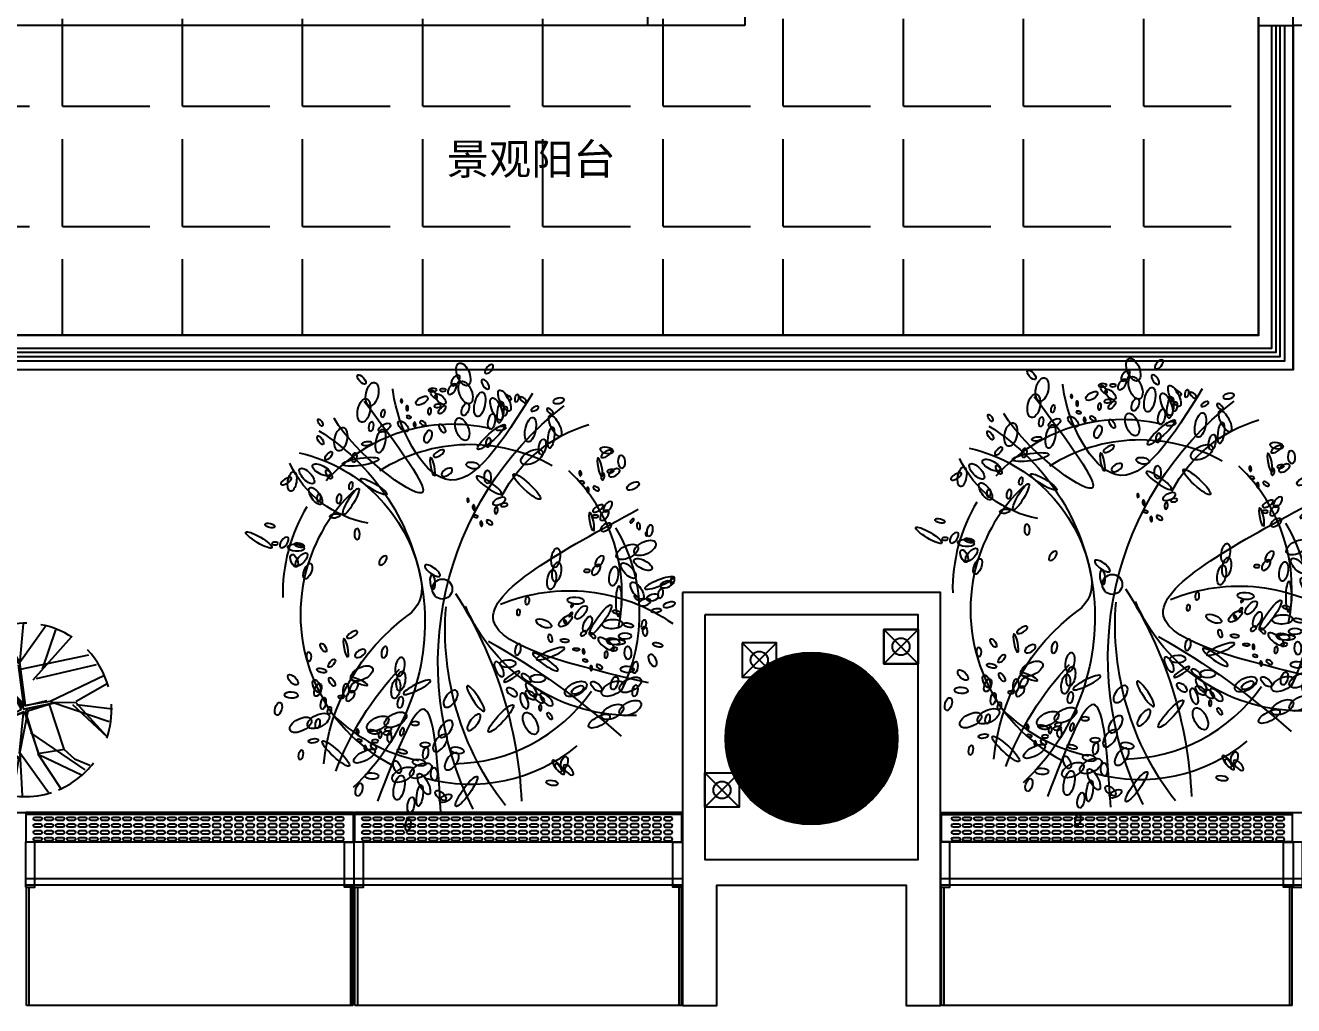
# Model space of a CAD drawing. Extents: x -284868 to 304789, y -137694 to 137894.
# Drawn here: x 130826 to 138200, y -35443 to -29747 of the extents above; entities that cross this region are included whole.
import ezdxf

# ---------------------------------------------------------------- set-up
doc = ezdxf.new("R2010")
doc.units = 0
doc.layers.get('0').update_dxf_attribs({"linetype": 'CONTINUOUS'})
for name, color, linetype in [('0-墙', 4, 'CONTINUOUS'), ('0-底图', 251, 'CONTINUOUS'), ('0-建筑外轮廓', 8, 'CONTINUOUS'), ('0-建筑柱体', 251, 'CONTINUOUS'), ('0-消防栓(给排水)', 9, 'CONTINUOUS'), ('0-窗', 11, 'CONTINUOUS'), ('0-非设计区域', 251, 'CONTINUOUS'), ('F-地漏', 8, 'CONTINUOUS'), ('P-平面栏杆', 3, 'CONTINUOUS'), ('P-平面植物', 251, 'CONTINUOUS')]:
    doc.layers.add(name, color=color, linetype=linetype)
doc.styles.add('_TCH_DYN', font='')
doc.styles.get('_TCH_DYN').set_extended_font_data('SimSun')

# ---------------------------------------------------------------- blocks, each defined once
blk = doc.blocks.new('vrthr')
for p, q in [((217347.4, 268557.6), (217347.4, 268757.6)), ((217347.4, 268557.6, 0), (212547.4, 268557.6, 0)), ((217597.4, 268557.6), (217347.4, 268557.6))]:
    blk.add_line(p, q)
at = {"linetype": 'Continuous'}
for p, q in [((217911.3, 268757.6), (217911.3, 268557.6)), ((217911.3, 268557.6), (217597.4, 268557.6))]:
    blk.add_line(p, q, dxfattribs=at)
at = {"linetype": 'Continuous', "elevation": -0.1}
for points in [[(212197.3, 268457.6), (212197.3, 266557.6), (221098.4, 266557.6), (221098.4, 268557.6)], [(212272.3, 268457.6), (212272.3, 266632.6), (221023.4, 266632.6), (221023.4, 268557.6)], [(212322.3, 268457.6), (212322.3, 266682.6), (220973.4, 266682.6), (220973.4, 268557.6)], [(212397.3, 268457.6), (212397.3, 266757.6), (220898.4, 266757.6), (220898.4, 268557.6)]]:
    blk.add_lwpolyline(points, dxfattribs=at)
at = {"style": '_TCH_DYN'}
blk.add_text('景观阳台', height=180, dxfattribs=at).set_placement((216177.3, 267691.1, -0.1))
blk = doc.blocks.new('_YZH')
at = {"const_width": 0.5}
blk.add_lwpolyline([(-0.25, 0, 1), (0.25, 0, 1)], format="xyb", close=True, dxfattribs=at)
at = {"color": 4}
blk.add_circle((0, 0), 0.5, dxfattribs=at)
blk = doc.blocks.new('sgASGHHHH')
at = {"xscale": 1000, "yscale": 1000, "zscale": 1000}
blk.add_blockref('_YZH', (-108645.8, -936321.8), dxfattribs=at)
blk = doc.blocks.new('A$C3B8026B3')
for p, q in [((9985, 949.5), (8185, 949.5)), ((11895, 949.5), (10095, 949.5)), ((15445, 949.5), (13505, 949.5))]:
    blk.add_line(p, q)
for points in [[(8130, 688), (8185, 688), (8185, 949.5), (8130, 949.5)], [(10040, 688), (9985, 688), (9985, 949.5), (10040, 949.5)], [(10040, 688), (10095, 688), (10095, 949.5), (10040, 949.5)], [(11950, 688), (11895, 688), (11895, 949.5), (11950, 949.5)], [(13450, 688), (13505, 688), (13505, 949.5), (13450, 949.5)], [(15500, 688), (15445, 688), (15445, 949.5), (15500, 949.5)], [(15500, 688), (15555, 688), (15555, 949.5), (15500, 949.5)]]:
    blk.add_lwpolyline(points, close=True)
for points in [[(10040, 737.5), (8130, 737.5)], [(11950, 737.5), (10040, 737.5)], [(15500, 737.5), (13450, 737.5)], [(17600, 737.5), (15500, 737.5)], [(10040, 700), (8130, 700)], [(11950, 700), (10040, 700)], [(15500, 700), (13450, 700)], [(17600, 700), (15500, 700)], [(10034, 0), (8136, 0)], [(11944, 0), (10046, 0)], [(15494, 0), (13456, 0)]]:
    blk.add_lwpolyline(points)
at = {"elevation": 0}
for points in [[(8136, 0), (8136, 688), (8150.5, 688), (8150.5, 0)], [(10034, 0), (10034, 688), (10019.5, 688), (10019.5, 0)], [(10046, 0), (10046, 688), (10060.5, 688), (10060.5, 0)], [(11944, 0), (11944, 688), (11929.5, 688), (11929.5, 0)], [(13456, 0), (13456, 688), (13470.5, 688), (13470.5, 0)], [(15494, 0), (15494, 688), (15479.5, 688), (15479.5, 0)]]:
    blk.add_lwpolyline(points, dxfattribs=at)
blk = doc.blocks.new('A$C770634BF')
at = {"layer": '0-建筑外轮廓', "color": 42}
blk.add_lwpolyline([(10300, -50500), (10300, -52900), (10500, -52900), (10500, -52200), (11600, -52200), (11600, -52900), (11800, -52900), (11800, -50500)], close=True, dxfattribs=at)
at = {"layer": '0-建筑外轮廓', "color": 251}
blk.add_lwpolyline([(10430, -50630), (10430, -52050), (11670, -52050), (11670, -50630)], close=True, dxfattribs=at)
blk = doc.blocks.new('A$C06C71976')
for p, q in [((-1904, 160.1, 0), (0, 160.1)), ((-1904, 158, 0), (0, 158))]:
    blk.add_line(p, q)
blk.add_lwpolyline([(-1904, 170.5), (0, 170.5), (0, 0), (-1904, 0)], close=True)
for points in [[(-1839, 143.6), (-1809, 143.6, -1), (-1809, 123.6), (-1839, 123.6, -0.999999)], [(-1839, 104.2), (-1809, 104.2, -1), (-1809, 84.2), (-1839, 84.2, -0.999999)], [(-1774, 143.6), (-1744, 143.6, -1), (-1744, 123.6), (-1774, 123.6, -0.999999)], [(-1774, 104.2), (-1744, 104.2, -1), (-1744, 84.2), (-1774, 84.2, -0.999999)], [(-1709, 143.6), (-1679, 143.6, -1), (-1679, 123.6), (-1709, 123.6, -0.999999)], [(-1709, 104.2), (-1679, 104.2, -1), (-1679, 84.2), (-1709, 84.2, -0.999999)], [(-1644, 143.6), (-1614, 143.6, -1), (-1614, 123.6), (-1644, 123.6, -0.999999)], [(-1644, 104.2), (-1614, 104.2, -1), (-1614, 84.2), (-1644, 84.2, -0.999999)], [(-1579, 143.6), (-1549, 143.6, -1), (-1549, 123.6), (-1579, 123.6, -0.999999)], [(-1579, 104.2), (-1549, 104.2, -1), (-1549, 84.2), (-1579, 84.2, -0.999999)], [(-1514, 143.6), (-1484, 143.6, -1), (-1484, 123.6), (-1514, 123.6, -0.999999)], [(-1514, 104.2), (-1484, 104.2, -1), (-1484, 84.2), (-1514, 84.2, -0.999999)], [(-1449, 143.6), (-1419, 143.6, -1), (-1419, 123.6), (-1449, 123.6, -0.999999)], [(-1449, 104.2), (-1419, 104.2, -1), (-1419, 84.2), (-1449, 84.2, -0.999999)], [(-1384, 143.6), (-1354, 143.6, -1), (-1354, 123.6), (-1384, 123.6, -0.999999)], [(-1384, 104.2), (-1354, 104.2, -1), (-1354, 84.2), (-1384, 84.2, -0.999999)], [(-1319, 143.6), (-1289, 143.6, -1), (-1289, 123.6), (-1319, 123.6, -0.999999)], [(-1319, 104.2), (-1289, 104.2, -1), (-1289, 84.2), (-1319, 84.2, -0.999999)], [(-1254, 143.6), (-1224, 143.6, -1), (-1224, 123.6), (-1254, 123.6, -0.999999)], [(-1254, 104.2), (-1224, 104.2, -1), (-1224, 84.2), (-1254, 84.2, -0.999999)], [(-1189, 143.6), (-1159, 143.6, -1), (-1159, 123.6), (-1189, 123.6, -0.999999)], [(-1189, 104.2), (-1159, 104.2, -1), (-1159, 84.2), (-1189, 84.2, -0.999999)], [(-1124, 143.6), (-1094, 143.6, -1), (-1094, 123.6), (-1124, 123.6, -0.999999)], [(-1124, 104.2), (-1094, 104.2, -1), (-1094, 84.2), (-1124, 84.2, -0.999999)], [(-1029, 143.6), (-1059, 143.6, 1), (-1059, 123.6), (-1029, 123.6, 0.999999)], [(-1029, 104.2), (-1059, 104.2, 1), (-1059, 84.2), (-1029, 84.2, 0.999999)], [(-964, 143.6), (-994, 143.6, 1), (-994, 123.6), (-964, 123.6, 0.999999)], [(-964, 104.2), (-994, 104.2, 1), (-994, 84.2), (-964, 84.2, 0.999999)], [(-899, 143.6), (-929, 143.6, 1), (-929, 123.6), (-899, 123.6, 0.999999)], [(-899, 104.2), (-929, 104.2, 1), (-929, 84.2), (-899, 84.2, 0.999999)], [(-834, 143.6), (-864, 143.6, 1), (-864, 123.6), (-834, 123.6, 0.999999)], [(-834, 104.2), (-864, 104.2, 1), (-864, 84.2), (-834, 84.2, 0.999999)], [(-769, 143.6), (-799, 143.6, 1), (-799, 123.6), (-769, 123.6, 0.999999)], [(-769, 104.2), (-799, 104.2, 1), (-799, 84.2), (-769, 84.2, 0.999999)], [(-704, 143.6), (-734, 143.6, 1), (-734, 123.6), (-704, 123.6, 0.999999)], [(-704, 104.2), (-734, 104.2, 1), (-734, 84.2), (-704, 84.2, 0.999999)], [(-639, 143.6), (-669, 143.6, 1), (-669, 123.6), (-639, 123.6, 0.999999)], [(-639, 104.2), (-669, 104.2, 1), (-669, 84.2), (-639, 84.2, 0.999999)], [(-574, 143.6), (-604, 143.6, 1), (-604, 123.6), (-574, 123.6, 0.999999)], [(-574, 104.2), (-604, 104.2, 1), (-604, 84.2), (-574, 84.2, 0.999999)], [(-509, 143.6), (-539, 143.6, 1), (-539, 123.6), (-509, 123.6, 0.999999)], [(-509, 104.2), (-539, 104.2, 1), (-539, 84.2), (-509, 84.2, 0.999999)], [(-444, 143.6), (-474, 143.6, 1), (-474, 123.6), (-444, 123.6, 0.999999)], [(-444, 104.2), (-474, 104.2, 1), (-474, 84.2), (-444, 84.2, 0.999999)], [(-379, 143.6), (-409, 143.6, 1), (-409, 123.6), (-379, 123.6, 0.999999)], [(-379, 104.2), (-409, 104.2, 1), (-409, 84.2), (-379, 84.2, 0.999999)], [(-314, 143.6), (-344, 143.6, 1), (-344, 123.6), (-314, 123.6, 0.999999)], [(-314, 104.2), (-344, 104.2, 1), (-344, 84.2), (-314, 84.2, 0.999999)], [(-249, 143.6), (-279, 143.6, 1), (-279, 123.6), (-249, 123.6, 0.999999)], [(-249, 104.2), (-279, 104.2, 1), (-279, 84.2), (-249, 84.2, 0.999999)], [(-184, 143.6), (-214, 143.6, 1), (-214, 123.6), (-184, 123.6, 0.999999)], [(-184, 104.2), (-214, 104.2, 1), (-214, 84.2), (-184, 84.2, 0.999999)], [(-119, 143.6), (-149, 143.6, 1), (-149, 123.6), (-119, 123.6, 0.999999)], [(-119, 104.2), (-149, 104.2, 1), (-149, 84.2), (-119, 84.2, 0.999999)], [(-54, 143.6), (-84, 143.6, 1), (-84, 123.6), (-54, 123.6, 0.999999)], [(-54, 104.2), (-84, 104.2, 1), (-84, 84.2), (-54, 84.2, 0.999999)], [(-1839, 64.9), (-1809, 64.9, -1), (-1809, 44.9), (-1839, 44.9, -0.999999)], [(-1839, 25.5), (-1809, 25.5, -1), (-1809, 5.5), (-1839, 5.5, -0.999999)], [(-1774, 64.9), (-1744, 64.9, -1), (-1744, 44.9), (-1774, 44.9, -0.999999)], [(-1774, 25.5), (-1744, 25.5, -1), (-1744, 5.5), (-1774, 5.5, -0.999999)], [(-1709, 64.9), (-1679, 64.9, -1), (-1679, 44.9), (-1709, 44.9, -0.999999)], [(-1709, 25.5), (-1679, 25.5, -1), (-1679, 5.5), (-1709, 5.5, -0.999999)], [(-1644, 64.9), (-1614, 64.9, -1), (-1614, 44.9), (-1644, 44.9, -0.999999)], [(-1644, 25.5), (-1614, 25.5, -1), (-1614, 5.5), (-1644, 5.5, -0.999999)], [(-1579, 64.9), (-1549, 64.9, -1), (-1549, 44.9), (-1579, 44.9, -0.999999)], [(-1579, 25.5), (-1549, 25.5, -1), (-1549, 5.5), (-1579, 5.5, -0.999999)], [(-1514, 64.9), (-1484, 64.9, -1), (-1484, 44.9), (-1514, 44.9, -0.999999)], [(-1514, 25.5), (-1484, 25.5, -1), (-1484, 5.5), (-1514, 5.5, -0.999999)], [(-1449, 64.9), (-1419, 64.9, -1), (-1419, 44.9), (-1449, 44.9, -0.999999)], [(-1449, 25.5), (-1419, 25.5, -1), (-1419, 5.5), (-1449, 5.5, -0.999999)], [(-1384, 64.9), (-1354, 64.9, -1), (-1354, 44.9), (-1384, 44.9, -0.999999)], [(-1384, 25.5), (-1354, 25.5, -1), (-1354, 5.5), (-1384, 5.5, -0.999999)], [(-1319, 64.9), (-1289, 64.9, -1), (-1289, 44.9), (-1319, 44.9, -0.999999)], [(-1319, 25.5), (-1289, 25.5, -1), (-1289, 5.5), (-1319, 5.5, -0.999999)], [(-1254, 64.9), (-1224, 64.9, -1), (-1224, 44.9), (-1254, 44.9, -0.999999)], [(-1254, 25.5), (-1224, 25.5, -1), (-1224, 5.5), (-1254, 5.5, -0.999999)], [(-1189, 64.9), (-1159, 64.9, -1), (-1159, 44.9), (-1189, 44.9, -0.999999)], [(-1189, 25.5), (-1159, 25.5, -1), (-1159, 5.5), (-1189, 5.5, -0.999999)], [(-1124, 64.9), (-1094, 64.9, -1), (-1094, 44.9), (-1124, 44.9, -0.999999)], [(-1124, 25.5), (-1094, 25.5, -1), (-1094, 5.5), (-1124, 5.5, -0.999999)], [(-1029, 64.9), (-1059, 64.9, 1), (-1059, 44.9), (-1029, 44.9, 0.999999)], [(-1029, 25.5), (-1059, 25.5, 1), (-1059, 5.5), (-1029, 5.5, 0.999999)], [(-964, 64.9), (-994, 64.9, 1), (-994, 44.9), (-964, 44.9, 0.999999)], [(-964, 25.5), (-994, 25.5, 1), (-994, 5.5), (-964, 5.5, 0.999999)], [(-899, 64.9), (-929, 64.9, 1), (-929, 44.9), (-899, 44.9, 0.999999)], [(-899, 25.5), (-929, 25.5, 1), (-929, 5.5), (-899, 5.5, 0.999999)], [(-834, 64.9), (-864, 64.9, 1), (-864, 44.9), (-834, 44.9, 0.999999)], [(-834, 25.5), (-864, 25.5, 1), (-864, 5.5), (-834, 5.5, 0.999999)], [(-769, 64.9), (-799, 64.9, 1), (-799, 44.9), (-769, 44.9, 0.999999)], [(-769, 25.5), (-799, 25.5, 1), (-799, 5.5), (-769, 5.5, 0.999999)], [(-704, 64.9), (-734, 64.9, 1), (-734, 44.9), (-704, 44.9, 0.999999)], [(-704, 25.5), (-734, 25.5, 1), (-734, 5.5), (-704, 5.5, 0.999999)], [(-639, 64.9), (-669, 64.9, 1), (-669, 44.9), (-639, 44.9, 0.999999)], [(-639, 25.5), (-669, 25.5, 1), (-669, 5.5), (-639, 5.5, 0.999999)], [(-574, 64.9), (-604, 64.9, 1), (-604, 44.9), (-574, 44.9, 0.999999)], [(-574, 25.5), (-604, 25.5, 1), (-604, 5.5), (-574, 5.5, 0.999999)], [(-509, 64.9), (-539, 64.9, 1), (-539, 44.9), (-509, 44.9, 0.999999)], [(-509, 25.5), (-539, 25.5, 1), (-539, 5.5), (-509, 5.5, 0.999999)], [(-444, 64.9), (-474, 64.9, 1), (-474, 44.9), (-444, 44.9, 0.999999)], [(-444, 25.5), (-474, 25.5, 1), (-474, 5.5), (-444, 5.5, 0.999999)], [(-379, 64.9), (-409, 64.9, 1), (-409, 44.9), (-379, 44.9, 0.999999)], [(-379, 25.5), (-409, 25.5, 1), (-409, 5.5), (-379, 5.5, 0.999999)], [(-314, 64.9), (-344, 64.9, 1), (-344, 44.9), (-314, 44.9, 0.999999)], [(-314, 25.5), (-344, 25.5, 1), (-344, 5.5), (-314, 5.5, 0.999999)], [(-249, 64.9), (-279, 64.9, 1), (-279, 44.9), (-249, 44.9, 0.999999)], [(-249, 25.5), (-279, 25.5, 1), (-279, 5.5), (-249, 5.5, 0.999999)], [(-184, 64.9), (-214, 64.9, 1), (-214, 44.9), (-184, 44.9, 0.999999)], [(-184, 25.5), (-214, 25.5, 1), (-214, 5.5), (-184, 5.5, 0.999999)], [(-119, 64.9), (-149, 64.9, 1), (-149, 44.9), (-119, 44.9, 0.999999)], [(-119, 25.5), (-149, 25.5, 1), (-149, 5.5), (-119, 5.5, 0.999999)], [(-54, 64.9), (-84, 64.9, 1), (-84, 44.9), (-54, 44.9, 0.999999)], [(-54, 25.5), (-84, 25.5, 1), (-84, 5.5), (-54, 5.5, 0.999999)]]:
    blk.add_lwpolyline(points, format="xyb", close=True)
blk = doc.blocks.new('A$C678165FB')
for p, q in [((-24294, -540.4, 0), (-22256, -540.4)), ((-24294, -542.5, 0), (-22256, -542.5))]:
    blk.add_line(p, q)
for points in [[(-36630.5, 3800), (-36630.5, -530.5), (-25800, -530.5)], [(-24300, -530.5), (-11800, -530.5)]]:
    blk.add_lwpolyline(points)
blk.add_lwpolyline([(-24294, -530), (-22256, -530), (-22256, -700.5), (-24294, -700.5)], close=True)
for points in [[(-24225, -556.9), (-24195, -556.9, -1), (-24195, -576.9), (-24225, -576.9, -0.999999)], [(-24160, -556.9), (-24130, -556.9, -1), (-24130, -576.9), (-24160, -576.9, -0.999999)], [(-24095, -556.9), (-24065, -556.9, -1), (-24065, -576.9), (-24095, -576.9, -0.999999)], [(-24030, -556.9), (-24000, -556.9, -1), (-24000, -576.9), (-24030, -576.9, -0.999999)], [(-23965, -556.9), (-23935, -556.9, -1), (-23935, -576.9), (-23965, -576.9, -0.999999)], [(-23900, -556.9), (-23870, -556.9, -1), (-23870, -576.9), (-23900, -576.9, -0.999999)], [(-23835, -556.9), (-23805, -556.9, -1), (-23805, -576.9), (-23835, -576.9, -0.999999)], [(-23770, -556.9), (-23740, -556.9, -1), (-23740, -576.9), (-23770, -576.9, -0.999999)], [(-23705, -556.9), (-23675, -556.9, -1), (-23675, -576.9), (-23705, -576.9, -0.999999)], [(-23640, -556.9), (-23610, -556.9, -1), (-23610, -576.9), (-23640, -576.9, -0.999999)], [(-23575, -556.9), (-23545, -556.9, -1), (-23545, -576.9), (-23575, -576.9, -0.999999)], [(-23510, -556.9), (-23480, -556.9, -1), (-23480, -576.9), (-23510, -576.9, -0.999999)], [(-23445, -556.9), (-23415, -556.9, -1), (-23415, -576.9), (-23445, -576.9, -0.999999)], [(-23380, -556.9), (-23350, -556.9, -1), (-23350, -576.9), (-23380, -576.9, -0.999999)], [(-23285, -556.9), (-23315, -556.9, 1), (-23315, -576.9), (-23285, -576.9, 0.999999)], [(-23220, -556.9), (-23250, -556.9, 1), (-23250, -576.9), (-23220, -576.9, 0.999999)], [(-23155, -556.9), (-23185, -556.9, 1), (-23185, -576.9), (-23155, -576.9, 0.999999)], [(-23090, -556.9), (-23120, -556.9, 1), (-23120, -576.9), (-23090, -576.9, 0.999999)], [(-23025, -556.9), (-23055, -556.9, 1), (-23055, -576.9), (-23025, -576.9, 0.999999)], [(-22960, -556.9), (-22990, -556.9, 1), (-22990, -576.9), (-22960, -576.9, 0.999999)], [(-22895, -556.9), (-22925, -556.9, 1), (-22925, -576.9), (-22895, -576.9, 0.999999)], [(-22830, -556.9), (-22860, -556.9, 1), (-22860, -576.9), (-22830, -576.9, 0.999999)], [(-22765, -556.9), (-22795, -556.9, 1), (-22795, -576.9), (-22765, -576.9, 0.999999)], [(-22700, -556.9), (-22730, -556.9, 1), (-22730, -576.9), (-22700, -576.9, 0.999999)], [(-22635, -556.9), (-22665, -556.9, 1), (-22665, -576.9), (-22635, -576.9, 0.999999)], [(-22570, -556.9), (-22600, -556.9, 1), (-22600, -576.9), (-22570, -576.9, 0.999999)], [(-22505, -556.9), (-22535, -556.9, 1), (-22535, -576.9), (-22505, -576.9, 0.999999)], [(-22440, -556.9), (-22470, -556.9, 1), (-22470, -576.9), (-22440, -576.9, 0.999999)], [(-22375, -556.9), (-22405, -556.9, 1), (-22405, -576.9), (-22375, -576.9, 0.999999)], [(-22310, -556.9), (-22340, -556.9, 1), (-22340, -576.9), (-22310, -576.9, 0.999999)], [(-24225, -596.2), (-24195, -596.2, -1), (-24195, -616.2), (-24225, -616.2, -0.999999)], [(-24225, -635.6), (-24195, -635.6, -1), (-24195, -655.6), (-24225, -655.6, -0.999999)], [(-24160, -596.2), (-24130, -596.2, -1), (-24130, -616.2), (-24160, -616.2, -0.999999)], [(-24160, -635.6), (-24130, -635.6, -1), (-24130, -655.6), (-24160, -655.6, -0.999999)], [(-24095, -596.2), (-24065, -596.2, -1), (-24065, -616.2), (-24095, -616.2, -0.999999)], [(-24095, -635.6), (-24065, -635.6, -1), (-24065, -655.6), (-24095, -655.6, -0.999999)], [(-24030, -596.2), (-24000, -596.2, -1), (-24000, -616.2), (-24030, -616.2, -0.999999)], [(-24030, -635.6), (-24000, -635.6, -1), (-24000, -655.6), (-24030, -655.6, -0.999999)], [(-23965, -596.2), (-23935, -596.2, -1), (-23935, -616.2), (-23965, -616.2, -0.999999)], [(-23965, -635.6), (-23935, -635.6, -1), (-23935, -655.6), (-23965, -655.6, -0.999999)], [(-23900, -596.2), (-23870, -596.2, -1), (-23870, -616.2), (-23900, -616.2, -0.999999)], [(-23900, -635.6), (-23870, -635.6, -1), (-23870, -655.6), (-23900, -655.6, -0.999999)], [(-23835, -596.2), (-23805, -596.2, -1), (-23805, -616.2), (-23835, -616.2, -0.999999)], [(-23835, -635.6), (-23805, -635.6, -1), (-23805, -655.6), (-23835, -655.6, -0.999999)], [(-23770, -596.2), (-23740, -596.2, -1), (-23740, -616.2), (-23770, -616.2, -0.999999)], [(-23770, -635.6), (-23740, -635.6, -1), (-23740, -655.6), (-23770, -655.6, -0.999999)], [(-23705, -596.2), (-23675, -596.2, -1), (-23675, -616.2), (-23705, -616.2, -0.999999)], [(-23705, -635.6), (-23675, -635.6, -1), (-23675, -655.6), (-23705, -655.6, -0.999999)], [(-23640, -596.2), (-23610, -596.2, -1), (-23610, -616.2), (-23640, -616.2, -0.999999)], [(-23640, -635.6), (-23610, -635.6, -1), (-23610, -655.6), (-23640, -655.6, -0.999999)], [(-23575, -596.2), (-23545, -596.2, -1), (-23545, -616.2), (-23575, -616.2, -0.999999)], [(-23575, -635.6), (-23545, -635.6, -1), (-23545, -655.6), (-23575, -655.6, -0.999999)], [(-23510, -596.2), (-23480, -596.2, -1), (-23480, -616.2), (-23510, -616.2, -0.999999)], [(-23510, -635.6), (-23480, -635.6, -1), (-23480, -655.6), (-23510, -655.6, -0.999999)], [(-23445, -596.2), (-23415, -596.2, -1), (-23415, -616.2), (-23445, -616.2, -0.999999)], [(-23445, -635.6), (-23415, -635.6, -1), (-23415, -655.6), (-23445, -655.6, -0.999999)], [(-23380, -596.2), (-23350, -596.2, -1), (-23350, -616.2), (-23380, -616.2, -0.999999)], [(-23380, -635.6), (-23350, -635.6, -1), (-23350, -655.6), (-23380, -655.6, -0.999999)], [(-23285, -596.2), (-23315, -596.2, 1), (-23315, -616.2), (-23285, -616.2, 0.999999)], [(-23285, -635.6), (-23315, -635.6, 1), (-23315, -655.6), (-23285, -655.6, 0.999999)], [(-23220, -596.2), (-23250, -596.2, 1), (-23250, -616.2), (-23220, -616.2, 0.999999)], [(-23220, -635.6), (-23250, -635.6, 1), (-23250, -655.6), (-23220, -655.6, 0.999999)], [(-23155, -596.2), (-23185, -596.2, 1), (-23185, -616.2), (-23155, -616.2, 0.999999)], [(-23155, -635.6), (-23185, -635.6, 1), (-23185, -655.6), (-23155, -655.6, 0.999999)], [(-23090, -596.2), (-23120, -596.2, 1), (-23120, -616.2), (-23090, -616.2, 0.999999)], [(-23090, -635.6), (-23120, -635.6, 1), (-23120, -655.6), (-23090, -655.6, 0.999999)], [(-23025, -596.2), (-23055, -596.2, 1), (-23055, -616.2), (-23025, -616.2, 0.999999)], [(-23025, -635.6), (-23055, -635.6, 1), (-23055, -655.6), (-23025, -655.6, 0.999999)], [(-22960, -596.2), (-22990, -596.2, 1), (-22990, -616.2), (-22960, -616.2, 0.999999)], [(-22960, -635.6), (-22990, -635.6, 1), (-22990, -655.6), (-22960, -655.6, 0.999999)], [(-22895, -596.2), (-22925, -596.2, 1), (-22925, -616.2), (-22895, -616.2, 0.999999)], [(-22895, -635.6), (-22925, -635.6, 1), (-22925, -655.6), (-22895, -655.6, 0.999999)], [(-22830, -596.2), (-22860, -596.2, 1), (-22860, -616.2), (-22830, -616.2, 0.999999)], [(-22830, -635.6), (-22860, -635.6, 1), (-22860, -655.6), (-22830, -655.6, 0.999999)], [(-22765, -596.2), (-22795, -596.2, 1), (-22795, -616.2), (-22765, -616.2, 0.999999)], [(-22765, -635.6), (-22795, -635.6, 1), (-22795, -655.6), (-22765, -655.6, 0.999999)], [(-22700, -596.2), (-22730, -596.2, 1), (-22730, -616.2), (-22700, -616.2, 0.999999)], [(-22700, -635.6), (-22730, -635.6, 1), (-22730, -655.6), (-22700, -655.6, 0.999999)], [(-22635, -596.2), (-22665, -596.2, 1), (-22665, -616.2), (-22635, -616.2, 0.999999)], [(-22635, -635.6), (-22665, -635.6, 1), (-22665, -655.6), (-22635, -655.6, 0.999999)], [(-22570, -596.2), (-22600, -596.2, 1), (-22600, -616.2), (-22570, -616.2, 0.999999)], [(-22570, -635.6), (-22600, -635.6, 1), (-22600, -655.6), (-22570, -655.6, 0.999999)], [(-22505, -596.2), (-22535, -596.2, 1), (-22535, -616.2), (-22505, -616.2, 0.999999)], [(-22505, -635.6), (-22535, -635.6, 1), (-22535, -655.6), (-22505, -655.6, 0.999999)], [(-22440, -596.2), (-22470, -596.2, 1), (-22470, -616.2), (-22440, -616.2, 0.999999)], [(-22440, -635.6), (-22470, -635.6, 1), (-22470, -655.6), (-22440, -655.6, 0.999999)], [(-22375, -596.2), (-22405, -596.2, 1), (-22405, -616.2), (-22375, -616.2, 0.999999)], [(-22375, -635.6), (-22405, -635.6, 1), (-22405, -655.6), (-22375, -655.6, 0.999999)], [(-22310, -596.2), (-22340, -596.2, 1), (-22340, -616.2), (-22310, -616.2, 0.999999)], [(-22310, -635.6), (-22340, -635.6, 1), (-22340, -655.6), (-22310, -655.6, 0.999999)], [(-24225, -675), (-24195, -675, -1), (-24195, -695), (-24225, -695, -0.999999)], [(-24160, -675), (-24130, -675, -1), (-24130, -695), (-24160, -695, -0.999999)], [(-24095, -675), (-24065, -675, -1), (-24065, -695), (-24095, -695, -0.999999)], [(-24030, -675), (-24000, -675, -1), (-24000, -695), (-24030, -695, -0.999999)], [(-23965, -675), (-23935, -675, -1), (-23935, -695), (-23965, -695, -0.999999)], [(-23900, -675), (-23870, -675, -1), (-23870, -695), (-23900, -695, -0.999999)], [(-23835, -675), (-23805, -675, -1), (-23805, -695), (-23835, -695, -0.999999)], [(-23770, -675), (-23740, -675, -1), (-23740, -695), (-23770, -695, -0.999999)], [(-23705, -675), (-23675, -675, -1), (-23675, -695), (-23705, -695, -0.999999)], [(-23640, -675), (-23610, -675, -1), (-23610, -695), (-23640, -695, -0.999999)], [(-23575, -675), (-23545, -675, -1), (-23545, -695), (-23575, -695, -0.999999)], [(-23510, -675), (-23480, -675, -1), (-23480, -695), (-23510, -695, -0.999999)], [(-23445, -675), (-23415, -675, -1), (-23415, -695), (-23445, -695, -0.999999)], [(-23380, -675), (-23350, -675, -1), (-23350, -695), (-23380, -695, -0.999999)], [(-23285, -675), (-23315, -675, 1), (-23315, -695), (-23285, -695, 0.999999)], [(-23220, -675), (-23250, -675, 1), (-23250, -695), (-23220, -695, 0.999999)], [(-23155, -675), (-23185, -675, 1), (-23185, -695), (-23155, -695, 0.999999)], [(-23090, -675), (-23120, -675, 1), (-23120, -695), (-23090, -695, 0.999999)], [(-23025, -675), (-23055, -675, 1), (-23055, -695), (-23025, -695, 0.999999)], [(-22960, -675), (-22990, -675, 1), (-22990, -695), (-22960, -695, 0.999999)], [(-22895, -675), (-22925, -675, 1), (-22925, -695), (-22895, -695, 0.999999)], [(-22830, -675), (-22860, -675, 1), (-22860, -695), (-22830, -695, 0.999999)], [(-22765, -675), (-22795, -675, 1), (-22795, -695), (-22765, -695, 0.999999)], [(-22700, -675), (-22730, -675, 1), (-22730, -695), (-22700, -695, 0.999999)], [(-22635, -675), (-22665, -675, 1), (-22665, -695), (-22635, -695, 0.999999)], [(-22570, -675), (-22600, -675, 1), (-22600, -695), (-22570, -695, 0.999999)], [(-22505, -675), (-22535, -675, 1), (-22535, -695), (-22505, -695, 0.999999)], [(-22440, -675), (-22470, -675, 1), (-22470, -695), (-22440, -695, 0.999999)], [(-22375, -675), (-22405, -675, 1), (-22405, -695), (-22375, -695, 0.999999)], [(-22310, -675), (-22340, -675, 1), (-22340, -695), (-22310, -695, 0.999999)]]:
    blk.add_lwpolyline(points, format="xyb", close=True)
at = {"xscale": -1}
for p in [(-29617, -700.5), (-27707, -700.5)]:
    blk.add_blockref('A$C06C71976', p, dxfattribs=at)
blk = doc.blocks.new('A$C10332E08')
for p, q in [((250, 0), (0, 250)), ((250, 250), (0, 0))]:
    blk.add_line(p, q)
blk.add_lwpolyline([(0, 250), (250, 250), (250, 0), (0, 0)], close=True)
blk = doc.blocks.new('A$C2AC726D9')
for centre in [(11570.6, -50816.5), (11570.6, -50816.5), (10746.6, -50894.7, 0), (10530, -51650)]:
    blk.add_circle(centre, 50)
at = {"zscale": 0.8}
for p, xscale, yscale, rotation in [((11470.6, -50716.5), 0.8, 0.8, 270), ((11470.6, -50916.5), -0.8, 0.8, 270), ((10846.6, -50794.7, 0), -0.8000000000000078, 0.8000000000000078, 90), ((10430, -51550), 0.8, 0.8, 270)]:
    blk.add_blockref('A$C10332E08', p, dxfattribs=dict(at, xscale=xscale, yscale=yscale, rotation=rotation))
blk = doc.blocks.new('yld.studio@foxmail.com-15')
at = {"color": 251}
blk.add_circle((67569.1, -97904.1), 44.8, dxfattribs=at)
for centre, start, end in [((67613.8, -97926.4), 76.8896, 138.1177), ((67693.5, -98017.5), 61.0105, 122.2385), ((67613.8, -97926.4), 348.5882, 46.5714), ((67693.5, -98017.5), 133.1644, 165.3241), ((67613.8, -97926.4), 149.0435, 181.2033), ((67693.5, -98017.5), 332.7091, 30.6923), ((67693.5, -98017.5), 165.3241, 242.6562), ((67613.8, -97926.4), 270.5201, 325.0744), ((67613.8, -97926.4), 226.0477, 258.5353), ((67693.5, -98017.5), 254.641, 309.1952)]:
    blk.add_arc(centre, 760, start, end, dxfattribs=at)
for centre, major_axis, ratio in [((67663.4, -96943), (19.4, -49.7), 0.514982), ((67254.3, -97031.6), (-11.3, -52.2), 0.514982), ((67673.2, -97023.9), (19.4, -49.7), 0.514982), ((67217.7, -97104.4), (-11.3, -52.2), 0.514982), ((67477, -97060.3), (25.5, 15.6), 0.489709), ((67736.9, -97076.8), (-11.9, -54.9), 0.414379), ((67811.8, -97097.3), (20.7, -49.3), 0.38159), ((67672.1, -97099.4), (-10.1, -28.2), 0.489709), ((67829.2, -97112.1), (-6.6, -47.9), 0.283409), ((67309.9, -97181.8), (25.5, 15.6), 0.489709), ((67658.2, -97188.3), (19.4, -49.7), 0.514982), ((67788.2, -97223.4), (61.1, 54.6), 0.200035), ((67964, -97190.2), (-11.9, -54.9), 0.414379), ((67114.4, -97233.1), (-11.3, -52.2), 0.514982), ((67292.6, -97242.3), (-10.1, -52.5), 0.38159), ((67505.1, -97221), (-10.1, -28.2), 0.489709), ((68056.3, -97225.4), (-6.6, -47.9), 0.283409), ((68305.4, -97282.5), (29.4, -5.6), 0.489709), ((67203.3, -97334.2), (81.1, 11.7), 0.200035), ((67705.7, -97350.7), (29.4, -5.6), 0.489709), ((67947.6, -97445.4), (60.3, -55.5), 0.200035), ((67159.8, -97512.1), (-34.6, -58.6), 0.200035), ((67261.4, -97445.4), (58.6, -34.7), 0.200035), ((67015.8, -97495.7), (-1.6, -18.4), 0.42873), ((66747.1, -97684.1), (58.6, -34.7), 0.200035), ((66913.5, -97719.2), (36.8, -3.3), 0.42873), ((66905.5, -97776.9), (11.5, -27.6), 0.489709), ((66938.4, -97771.9), (24.3, 27.9), 0.42873), ((67949.6, -97956.2), (-1.6, -18.4), 0.42873), ((68166.5, -97955.7), (36.8, -3.3), 0.42873), ((67910, -98008.5), (-1.3, -14.7), 0.42873), ((68191.5, -98008.5), (24.3, 27.9), 0.42873), ((68024.2, -98058.1), (34.2, -14.2), 0.42873), ((68120.5, -98047.2), (28.4, 23.7), 0.42873), ((68477, -98092.3), (1.2, -22.2), 0.42873), ((68117.3, -98134.9), (18.4, -1.6), 0.42873), ((68333.6, -98138.1), (29.4, -5.6), 0.489709), ((66971.4, -98207), (1.2, -22.2), 0.42873), ((68169.5, -98174.6), (14.7, -1.3), 0.42873), ((68511.2, -98223.3), (11.5, -27.6), 0.489709), ((67005.6, -98338), (11.5, -27.6), 0.489709), ((67011.1, -98356.1), (-10.1, -28.2), 0.489709), ((68259, -98339.9), (22.6, -19.6), 0.489709), ((67092.3, -98640.9), (60.3, -55.5), 0.200035), ((67332.3, -98569.6), (1.2, -22.2), 0.42873), ((67635.7, -98626.5), (29.4, -5.6), 0.489709), ((67366.5, -98700.6), (11.5, -27.6), 0.489709), ((67465.8, -98681.4), (29.4, -5.6), 0.489709), ((67375.5, -98793.4), (-11.9, -54.9), 0.414379), ((67467.8, -98828.7), (-6.6, -47.9), 0.283409), ((67561.1, -98828.3), (22.6, -19.6), 0.489709), ((68060.6, -98772.1), (26.3, -4.6), 0.42873)]:
    blk.add_ellipse(centre, major_axis=major_axis, ratio=ratio, start_param=3.141593, end_param=9.424778, dxfattribs=at)
at = {"color": 251, "extrusion": (0, 0, -1)}
for centre, major_axis, ratio in [((67778.4, -96919), (16.2, 18.9), 0.489709), ((67613.2, -97008.6), (-16.1, -22.2), 0.514982), ((67628.5, -96969.7), (-16.1, -22.2), 0.514982), ((67761.8, -96987), (14.5, -20.2), 0.489709), ((67525.9, -97012.8), (18.3, 0.3), 0.42873), ((67571.9, -97013.2), (13.7, 0.2), 0.42873), ((67866.7, -97046.5), (11.1, -9.8), 0.42873), ((67931.5, -97057), (13.9, -12.2), 0.42873), ((67386.2, -97062.4), (1.02, -9.08), 0.42873), ((67411.5, -97094.1), (1.3, -11.3), 0.42873), ((67512.1, -97107.8), (-1.7, -15.2), 0.489709), ((67547.9, -97083.7), (15.2, 1.9), 0.489709), ((68052.3, -97108.4), (13.9, -12.2), 0.42873), ((67445.3, -97167.8), (1.3, -11.3), 0.42873), ((67553.9, -97296.7), (23.5, 14.1), 0.38159), ((68303.9, -97299.1), (23.5, 14.1), 0.38159), ((67525.2, -97355.9), (8.6, -41.1), 0.200035), ((68275.2, -97358.3), (8.6, -41.1), 0.200035), ((67589.5, -97381), (23.2, 14.6), 0.514982), ((68187.1, -97386.2), (1.3, -11.3), 0.42873), ((68287.7, -97400), (-1.7, -15.2), 0.489709), ((68323.5, -97375.8), (15.2, 1.9), 0.489709), ((68339.5, -97383.4), (23.2, 14.6), 0.514982), ((66869.4, -97420.7), (23.5, 14.1), 0.38159), ((67778, -97438.9), (56, -38.7), 0.200035), ((68220.9, -97459.9), (1.3, -11.3), 0.42873), ((67684.4, -97506.4), (1.02, -9.08), 0.42873), ((67709.7, -97538.1), (1.3, -11.3), 0.42873), ((67810.3, -97551.8), (-1.7, -15.2), 0.489709), ((67846.1, -97527.6), (15.2, 1.9), 0.489709), ((68237.9, -97602.3), (8.6, -41.1), 0.200035), ((68266.5, -97543.2), (23.5, 14.1), 0.38159), ((68295.2, -97573.9), (-16.1, -22.2), 0.514982), ((68310.6, -97535.1), (-16.1, -22.2), 0.514982), ((67743.5, -97611.8), (1.3, -11.3), 0.42873), ((68254, -97578.6), (13.7, 0.2), 0.42873), ((68302.2, -97627.4), (23.2, 14.6), 0.514982), ((66860.8, -97695.4), (-16.1, -22.2), 0.514982), ((68483.4, -97658.1), (1.02, -9.08), 0.42873), ((66819.6, -97700.1), (13.7, 0.2), 0.42873), ((67303.1, -97776.1), (-15, -19.8), 0.489709), ((67524.9, -97821.9), (33.3, -24.2), 0.336016), ((68257.9, -97817.9), (-16.1, -22.2), 0.514982), ((68273.2, -97779.1), (-16.1, -22.2), 0.514982), ((67525.5, -97872.5), (2.8, -34.2), 0.336016), ((68216.7, -97822.6), (13.7, 0.2), 0.42873), ((68539.8, -97877), (63.3, 25.1), 0.200035), ((68359.6, -97958.9), (-0.6, -68.1), 0.200035), ((68440.1, -97942.8), (11.1, -8), 0.42873), ((67137, -98167.3), (8.6, -41.1), 0.200035), ((67165.7, -98108.1), (23.5, 14.1), 0.38159), ((68243.4, -98112.8), (11.6, -10), 0.489709), ((68302.8, -98149.7), (34.8, -25.2), 0.368424), ((68387.5, -98114.8), (29.6, 0.5), 0.42873), ((67201.3, -98192.4), (23.2, 14.6), 0.514982), ((68031, -98230.6), (56, -38.7), 0.200035), ((68054.1, -98193.3), (63.3, 25.1), 0.200035), ((68201.9, -98184.2), (1.3, -11.3), 0.42873), ((68302.6, -98198), (-1.7, -15.2), 0.489709), ((68338.4, -98173.8), (15.2, 1.9), 0.489709), ((67823.4, -98262.4), (16.7, -33), 0.42873), ((67862.3, -98238), (37, 0.6), 0.42873), ((67945.7, -98301.2), (21.8, -16.6), 0.38159), ((67996.3, -98304.6), (37, 0.6), 0.42873), ((68235.8, -98257.9), (1.3, -11.3), 0.42873), ((67137.4, -98356.7), (-1.1, -27.4), 0.514982), ((67157, -98382.9), (-16.1, -22.2), 0.514982), ((67172.4, -98344), (-16.1, -22.2), 0.514982), ((67455.4, -98343.8), (61, 30.3), 0.200035), ((67606.4, -98395.3), (-26.1, -35.9), 0.514982), ((67880.7, -98365.6), (22.2, -16.1), 0.514982), ((67964.2, -98379.5), (22.2, -16.1), 0.514982), ((67967.6, -98355.4), (22.2, -29.6), 0.42873), ((67115.8, -98387.5), (13.7, 0.2), 0.42873), ((67936.1, -98405.3), (11.7, -35.1), 0.42873), ((68003.1, -98394.8), (22.2, -16.1), 0.514982), ((68035.6, -98399.2), (26.6, -25.7), 0.42873), ((67710.7, -98500.7), (-27, -35.3), 0.38159), ((67326.4, -98532.1), (15.2, 1.9), 0.489709), ((67388.3, -98543.5), (-5.6, -17.6), 0.42873), ((67447.1, -98505.8), (18.5, 0.3), 0.42873), ((67583.9, -98530.6), (-26.1, -35.9), 0.514982), ((67189.9, -98542.6), (1.3, -11.3), 0.42873), ((67268, -98584.8), (14.8, 0.2), 0.42873), ((67290.6, -98556.3), (-1.7, -15.2), 0.489709), ((67323, -98549), (18.5, 0.3), 0.42873), ((67559.1, -98593.6), (-26.1, -35.9), 0.514982), ((67223.8, -98616.3), (1.3, -11.3), 0.42873), ((67492.3, -98601.1), (22.2, 0.3), 0.42873), ((67611.5, -98676.1), (-26.1, -35.9), 0.514982), ((68134.7, -98714.4), (20, -21.8), 0.42873)]:
    blk.add_ellipse(centre, major_axis=major_axis, ratio=ratio, dxfattribs=at)
at = {"color": 251}
for centre, major_axis, ratio in [((67207.5, -96965.7), (17.5, -20.2), 0.42873), ((67530.4, -97031.6), (11.9, -18.8), 0.42873), ((67561, -97053.5), (21.2, -21.1), 0.489709), ((67847.6, -97060.3), (23.4, -46.1), 0.368424), ((67903, -97049.6), (-3.1, -17.5), 0.42873), ((67303.2, -97117.9), (-3.1, -17.5), 0.42873), ((67567.8, -97101), (14.1, 17.2), 0.42873), ((67850, -97108.1), (-3.9, -21.9), 0.42873), ((67022.5, -97158.6), (9.5, -15.1), 0.42873), ((67250.3, -97176.4), (-3.9, -21.9), 0.42873), ((67393.9, -97175), (21.2, -21.1), 0.489709), ((67568.6, -97185), (11.9, -18.8), 0.42873), ((67790, -97154.4), (-6.2, -35.1), 0.42873), ((68074.8, -97173.7), (23.4, -46.1), 0.368424), ((67022.6, -97237.5), (11.9, -18.8), 0.42873), ((67831, -97184.7), (22, 3.3), 0.42873), ((67231.2, -97252.9), (22, 3.3), 0.42873), ((67775.1, -97247.4), (-3.9, -21.9), 0.42873), ((67970, -97312.6), (47.6, 24.1), 0.514982), ((68017.1, -97267.7), (-6.2, -35.1), 0.42873), ((67060, -97306.9), (14.1, 17.2), 0.42873), ((67175.3, -97315.6), (-3.9, -21.9), 0.42873), ((68372.2, -97334), (1.5, -29.9), 0.489709), ((66896.3, -97422.6), (-7.7, -43.9), 0.42873), ((66962.2, -97398.1), (30.9, -32.1), 0.42873), ((67027.5, -97370.2), (39.5, -20.6), 0.42873), ((67060.8, -97390.9), (11.9, -18.8), 0.42873), ((67772.4, -97402.2), (1.5, -29.9), 0.489709), ((67001.3, -97487.3), (25.5, -36.5), 0.42873), ((67159.2, -97441.7), (-3.1, -17.5), 0.42873), ((68423.5, -97442.7), (26.4, 14.1), 0.489709), ((67106.2, -97500.2), (-3.9, -21.9), 0.42873), ((67823.8, -97510.9), (26.4, 14.1), 0.489709), ((66796.9, -97619.6), (21.5, -5.9), 0.42873), ((67087.2, -97576.8), (22, 3.3), 0.42873), ((68498.8, -97642.3), (-4.6, -26.3), 0.42873), ((66928.4, -97707.6), (21.5, -5.9), 0.42873), ((68077.4, -97764.3), (-7.7, -43.9), 0.42873), ((68397.6, -97737.7), (47.6, 24.1), 0.514982), ((68477.2, -97720.2), (47.6, 24.1), 0.514982), ((66966.2, -97824), (-14.2, -34.2), 0.42873), ((68081.2, -97828), (-7.7, -43.9), 0.42873), ((68402.9, -97822), (30.9, -32.1), 0.42873), ((68468.2, -97794.1), (39.5, -20.6), 0.42873), ((68058.6, -97862.3), (-7.7, -43.9), 0.42873), ((68337, -97846.5), (-7.7, -43.9), 0.42873), ((68599.9, -97865.5), (-3.1, -17.5), 0.42873), ((68442, -97911.2), (25.5, -36.5), 0.42873), ((68546.9, -97924), (-3.9, -21.9), 0.42873), ((68277.8, -98042.3), (-47.6, -66.7), 0.200035), ((68349.4, -98007.7), (17.2, -4.8), 0.42873), ((68527.9, -98000.6), (22, 3.3), 0.42873), ((68219.3, -98060.5), (-14.2, -34.2), 0.42873), ((68402.6, -98066), (21.5, -5.9), 0.42873), ((68472, -98063.3), (-3.9, -21.9), 0.42873), ((68052.6, -98124.7), (4.3, -18), 0.42873), ((67036.5, -98166.7), (11.9, -18.8), 0.42873), ((67309.7, -98186.7), (-4.6, -26.3), 0.42873), ((67907.8, -98174.9), (-4.6, -26.3), 0.42873), ((68400.4, -98189.6), (1.5, -29.9), 0.489709), ((68534.1, -98154), (21.5, -5.9), 0.42873), ((67073.9, -98236.2), (14.1, 17.2), 0.42873), ((67208.5, -98282.1), (47.6, 24.1), 0.514982), ((67379.6, -98252.7), (-7.7, -43.9), 0.42873), ((68433, -98255.1), (-4.6, -26.3), 0.42873), ((66900, -98310.1), (21.2, -21.1), 0.489709), ((67028.5, -98268.7), (21.5, -5.9), 0.42873), ((67074.7, -98320.2), (11.9, -18.8), 0.42873), ((67383.3, -98316.4), (-7.7, -43.9), 0.42873), ((68340.4, -98325.5), (-8.4, -28.7), 0.489709), ((68411.4, -98333), (47.6, 24.1), 0.514982), ((68398, -98264), (29.9, -1.4), 0.489709), ((67360.7, -98350.6), (-7.7, -43.9), 0.42873), ((68166.8, -98351.5), (47.6, 24.1), 0.514982), ((68175.4, -98355.7), (26.4, 14.1), 0.489709), ((68331.8, -98350.6), (47.6, 24.1), 0.514982), ((68432.6, -98359.2), (-4.6, -26.3), 0.42873), ((66834.9, -98440.3), (-8.4, -28.7), 0.489709), ((66892.4, -98378.7), (29.9, -1.4), 0.489709), ((67035.7, -98416.7), (-4.6, -26.3), 0.42873), ((67380.9, -98411.7), (-4.6, -26.3), 0.42873), ((68411, -98437.1), (47.6, 24.1), 0.514982), ((67014.1, -98494.7), (47.6, 24.1), 0.514982), ((67063.3, -98448.5), (-3.1, -17.5), 0.42873), ((67279.7, -98507.1), (47.6, 24.1), 0.514982), ((67359.3, -98489.6), (47.6, 24.1), 0.514982), ((67831.4, -98483.5), (55.5, 60.3), 0.200035), ((67964.1, -98505.9), (24.1, -47.6), 0.514982), ((68050.4, -98472.9), (9.5, -15.1), 0.42873), ((68272.1, -98495.6), (47.1, 25.3), 0.38159), ((68331.4, -98454.6), (47.6, 24.1), 0.514982), ((66934.5, -98512.2), (47.6, 24.1), 0.514982), ((67010.4, -98507), (-3.9, -21.9), 0.42873), ((66991.3, -98583.6), (22, 3.3), 0.42873), ((67257.9, -98543.3), (21.5, -5.9), 0.42873), ((66935.4, -98646.3), (-3.9, -21.9), 0.42873), ((67220, -98652.1), (47.1, 25.3), 0.38159), ((67389.3, -98631.2), (21.5, -5.9), 0.42873), ((67494, -98639.9), (-4.6, -26.3), 0.42873), ((67392.8, -98735.4), (47.6, 24.1), 0.514982), ((67472.4, -98717.8), (47.6, 24.1), 0.514982), ((68088.7, -98705.3), (11.9, -18.8), 0.42873), ((68115.9, -98682.7), (-8.4, -28.7), 0.489709), ((67253.3, -98741.3), (29.9, -1.4), 0.489709), ((67486.3, -98777), (23.4, -46.1), 0.368424), ((67532.5, -98732.8), (1.5, -29.9), 0.489709), ((67677.1, -98810.2), (-47.6, -66.7), 0.200035), ((67195.7, -98802.8), (-8.4, -28.7), 0.489709), ((67428.6, -98871), (-6.2, -35.1), 0.42873), ((67583.9, -98841.6), (26.4, 14.1), 0.489709), ((67415.2, -98959.7), (-4.6, -26.3), 0.42873)]:
    blk.add_ellipse(centre, major_axis=major_axis, ratio=ratio, dxfattribs=at)
at = {"color": 251, "extrusion": (0, 0, -1)}
for centre, major_axis, ratio, start_param, end_param in [((68090.2, -97061), (24.4, 4.5), 0.489709, 3.141593, 9.424778), ((69001.1, -98232.5), (-810.2, -1204.4), 1, 0.509025, 1.892273), ((67983.5, -97096.8), (16, 9.3), 0.42873, 3.141593, 9.424778), ((67418.7, -97133.9), (11.2, -2.4), 0.42873, 3.141593, 9.424778), ((67482.3, -97161.8), (13.1, -8.1), 0.489709, 3.141593, 9.424778), ((66478.9, -98053.1), (-567.5, -838), 1, 3.105711, 4.936061), ((68406.4, -97786.5), (-392.2, -511.7), 1, 1.400805, 2.202876), ((66772.4, -97989.1), (-386.4, -598.3), 1, 2.788021, 3.97962), ((67318.1, -97137.7), (-272.6, -392.7), 1, -0.434629, 0.525976), ((68194.3, -97426), (11.2, -2.4), 0.42873, 3.141593, 9.424778), ((68257.9, -97454), (13.1, -8.1), 0.489709, 3.141593, 9.424778), ((67716.9, -97577.9), (11.2, -2.4), 0.42873, 3.141593, 9.424778), ((67780.5, -97605.8), (13.1, -8.1), 0.489709, 3.141593, 9.424778), ((68418.9, -97598.5), (7.58, 8.54), 0.42873, 3.141593, 9.424778), ((68448, -97621.9), (2.8, -15.1), 0.489709, 3.141593, 9.424778), ((67187.2, -97658.2), (0.7, -24.8), 0.489709, 3.141593, 9.424778), ((67328, -97899.9), (15.3, -148.7), 1, 4.655583, 5.753079), ((68136.6, -98718.5), (-417.3, -690.5), 1, 2.207479, 3.211548), ((68572.7, -97883.4), (26.2, 8.1), 0.514982, 3.141593, 9.424778), ((66052.6, -98936), (-1046.4, -1553.2), 1, 3.548561, 4.075938), ((68475.9, -97963.8), (26.2, 8.1), 0.514982, 3.141593, 9.424778), ((68511.5, -97941.9), (26.2, 8.1), 0.514982, 3.141593, 9.424778), ((68585.2, -97974.1), (26.4, 7.5), 0.38159, 3.141593, 9.424778), ((68862.2, -98087.1), (-700.6, -1072), 1, 0.330518, 1.072389), ((68414.2, -97664.8), (-459.3, -662), 1, -0.636767, 0.561589), ((68144.2, -98018.5), (7.58, 8.54), 0.42873, 3.141593, 9.424778), ((68150.9, -97978.5), (6.06, 6.83), 0.42873, 3.141593, 9.424778), ((67968.9, -98774.1), (-537.4, -764.5), 1, 1.051392, 1.896333), ((68119.6, -98050.5), (5.71, -9.89), 0.42873, 3.141593, 9.424778), ((68330.9, -98061), (46.6, 2.5), 0.414379, 3.141593, 9.424778), ((68201.4, -98102.4), (12.5, 8.9), 0.489709, 3.141593, 9.424778), ((68347.7, -98141.3), (40.2, -0.9), 0.283409, 3.141593, 9.424778), ((66155.5, -101029.5), (-1867.3, -2738.9), 1, 3.053829, 3.274954), ((68209.2, -98224), (11.2, -2.4), 0.42873, 3.141593, 9.424778), ((68272.8, -98252), (13.1, -8.1), 0.489709, 3.141593, 9.424778), ((68350.7, -99188.4), (-780.5, -1093.4), 1, 1.306696, 1.710792), ((67194.6, -98317.9), (38.8, -16.3), 0.200035, 3.141593, 9.424778), ((67880.1, -98296.6), (35, 23.2), 0.200035, 3.141593, 9.424778), ((67718.3, -98394.4), (37.6, -56.7), 0.200035, 3.141593, 9.424778), ((68007.7, -98436), (0.2, -13.7), 0.42873, 3.141593, 9.424778), ((67197.2, -98582.4), (11.2, -2.4), 0.42873, 3.141593, 9.424778), ((67260.8, -98610.3), (13.1, -8.1), 0.489709, 3.141593, 9.424778), ((68088.4, -98702.2), (26, -30.7), 0.283409, 3.141593, 9.424778)]:
    blk.add_ellipse(centre, major_axis=major_axis, ratio=ratio, start_param=start_param, end_param=end_param, dxfattribs=at)
at = {"color": 251}
for points, knots in [([(67972.5, -97028.9), (67842.1, -97237.8), (67602.7, -97621.4), (67367.4, -97180.3), (67347.5, -97011.8), (67347, -97007.4)], [0, 0, 0, 0, 251.74209, 462.284988, 467.902625, 467.902625, 467.902625, 467.902625]), ([(67219.2, -97062.1), (67368.1, -97260.6), (67674.4, -97668.7), (67174.1, -97295.7), (67083.8, -97139.5), (67083, -97138.2)], [0, 0, 0, 0, 223.251607, 459.141302, 461.114298, 461.114298, 461.114298, 461.114298]), ([(68493.5, -98324.8), (68159.1, -98245.9), (67459.4, -98081), (68108.2, -97730.2), (68447, -97547)], [0, 0, 0, 0, 150.094152, 314.060203, 314.060203, 314.060203, 314.060203]), ([(67562.7, -98902.2), (67548.2, -98675.3), (67519.3, -98224.5), (67359, -98644.8), (67279.3, -98853.5)], [0, 0, 0, 0, 93.467467, 185.701754, 185.701754, 185.701754, 185.701754])]:
    blk.add_open_spline(points, degree=3, knots=knots, dxfattribs=at)
blk = doc.blocks.new('yld.studio@foxmail.com-2-220')
at = {"color": 251, "ltscale": 100}
for p, q in [((8507.4, -109887.1), (8290.8, -109712.8)), ((8510.1, -109877.5), (8397.2, -109679.9)), ((8501.1, -109873.4), (8409.6, -109669)), ((8511.1, -109879.5), (8664.3, -109664.1)), ((8513.9, -109870.1), (8534.1, -109657.1)), ((8643.6, -109920.9), (8721.4, -109692)), ((8397.2, -109980.4), (8208.1, -109785.5)), ((8417.6, -110035.7), (8256.9, -109733.9)), ((8589.8, -109981.6), (8812.1, -109731.5)), ((8394.9, -109998.4), (8148.5, -109827.1)), ((8515.1, -109920.7), (8913.5, -109837.6)), ((8535.1, -110130.3), (8503.4, -109895.4)), ((8545.1, -110130), (8511.1, -109879.5)), ((8608.5, -109974.4), (8957.6, -109892.2)), ((8358.7, -110012.5), (8079.5, -109944.3)), ((8687.6, -110105.4), (9004.3, -109954.2)), ((8839.3, -110105.6), (9019, -110003.9)), ((8356.4, -110013.7), (8038, -110093.8)), ((8157, -110123.6), (8048.7, -110023.6)), ((8471.5, -110062), (8356.4, -110013.7)), ((8521.9, -110154.8), (8471.5, -110062)), ((8545.1, -110130), (8474.7, -110063.6)), ((8488.6, -110076.5), (8536.7, -110154.5)), ((8539, -110135.6), (8488.6, -110076.5)), ((8155.7, -110118.3), (8032.3, -110161.7)), ((8472.3, -110172.8), (8155.6, -110112.1)), ((8461.2, -110185.6), (8157, -110123.6)), ((8521.9, -110154.8), (8463.3, -110184.6)), ((8538, -110151.7), (8489.4, -110108)), ((8707.1, -110117.1), (8538, -110151.7)), ((8669.6, -110104.1), (8539, -110135.6)), ((8544.7, -110164.9), (8559.5, -110148.7)), ((8545.1, -110130), (8687.6, -110105.4)), ((8682.6, -110125.1), (8557.8, -110163.7)), ((8559.5, -110148.7), (8707.1, -110117.1)), ((8682.6, -110125.1), (8768.3, -110384.4)), ((8692.8, -110112.7), (8836.9, -110114.6)), ((8694.6, -110108.9), (9030.8, -110225)), ((8818.2, -110125.1), (9019, -110313.5)), ((9019, -110313.5), (8836.9, -110114.6)), ((8840.8, -110125.9), (9051.6, -110150.2)), ((8477.1, -110193.3), (8277.6, -110592.7)), ((8463.3, -110184.6), (8417.7, -110316.4)), ((8470.5, -110194.6), (8417.7, -110316.4)), ((8445.9, -110200), (8538.1, -110165.1)), ((8532.4, -110173.4), (8470.5, -110194.6)), ((8557.8, -110163.7), (8509.5, -110410)), ((8509.5, -110410), (8532.4, -110173.4)), ((8538.1, -110165.1), (8622.5, -110416.5)), ((8622.5, -110416.5), (8544.7, -110164.9)), ((8125, -110277.7), (8052.4, -110289.4)), ((8391, -110315.4), (8125, -110277.7)), ((8574.8, -110289.9), (8890.1, -110505.1)), ((8166.6, -110346.4), (8117, -110438.8)), ((8417.7, -110316.4), (8166.6, -110346.4)), ((8373.7, -110393.6), (8229.8, -110545.8)), ((8500, -110423.7), (8384.7, -110630.9)), ((8507.1, -110429.3), (8471.5, -110654.4)), ((8511.4, -110403.8), (8679.8, -110638.2)), ((8511.4, -110406.1), (8525.2, -110657)), ((8771.5, -110385.9), (8615.9, -110411.9)), ((8615.9, -110411.9), (8752.8, -110617.3)), ((8622.3, -110415), (8875.2, -110535.6)), ((8768.3, -110384.4), (8830.5, -110442)), ((8830.5, -110442), (8919.5, -110477.1))]:
    blk.add_line(p, q, dxfattribs=at)
for start, end in [(117.86669, 180.76361), (88.67658, 109.13181), (56.90063, 79.36879), (15.42502, 43.73878), (340.94353, 3.71391), (193.57975, 240.72922), (292.86239, 322.35668), (249.58012, 287.97728)]:
    blk.add_arc((8541.4, -110156.9), 504, start, end, dxfattribs=at)

msp = doc.modelspace()

# ---------------------------------------------------------------- hatches: boundary and pattern name
at = {"layer": '0-非设计区域', "ltscale": 3}
h = msp.add_hatch(dxfattribs=at)
h.set_pattern_fill('ANGLE', color=256, scale=100)
h.set_pattern_definition([(0, (-290154.35, 452446.1), (0, 698.5), [508, -190.5]), (90, (-290154.35, 452446.1), (-698.5, 4e-14), [508, -190.5])])
h.paths.add_polyline_path([(126646.5, -21397.7), (126646.5, -25047.7), (124596.5, -25047.7), (124596.5, -28492.7), (125096.5, -28492.7), (125096.5, -29242.7), (129496.5, -29242.7), (129496.5, -31547.7), (137996.5, -31547.7), (137996.5, -29547.7), (141696.5, -29547.7), (141696.5, -21392.7), (134096.5, -21392.7), (134096.5, -16942.7), (131946.5, -16942.7), (131936.5, -16142.7), (129346.5, -16142.7), (129346.5, -21397.7)])

# ---------------------------------------------------------------- linework, layer by layer
at = {"layer": '0-墙', "ltscale": 3}
msp.add_lwpolyline([(137996.5, -29747.7), (138196.5, -29747.7), (138196.5, -29547.7), (137996.5, -29547.7)], close=True, dxfattribs=at)
at = {"layer": '0-窗'}
msp.add_lwpolyline([(138196.5, -29547.7), (141696.5, -29547.7), (141696.5, -24192.7), (141896.5, -24192.7), (141896.5, -29747.7), (138196.5, -29747.7), (138196.5, -29547.7)], dxfattribs=at)
at = {"layer": '0-非设计区域', "ltscale": 3}
msp.add_lwpolyline([(126646.5, -21397.7), (126646.5, -25047.7), (124596.5, -25047.7), (124596.5, -28492.7), (125096.5, -28492.7), (125096.5, -29242.7), (129496.5, -29242.7), (129496.5, -31547.7), (137996.5, -31547.7), (137996.5, -29547.7), (141696.5, -29547.7), (141696.5, -21392.7), (134096.5, -21392.7), (134096.5, -16942.7), (131946.5, -16942.7), (131936.5, -16142.7), (129346.5, -16142.7), (129346.5, -21397.7)], close=True, dxfattribs=at)
at = {"layer": 'P-平面栏杆', "ltscale": 3}
for points in [[(138196.5, -29747.7), (138196.5, -31747.7), (129296.5, -31747.7), (129296.5, -29747.7)], [(138146.5, -29747.7), (138146.5, -31697.7), (129346.5, -31697.7), (129346.5, -29747.7)], [(138096.5, -29747.7), (138096.5, -31647.7), (129396.5, -31647.7), (129396.5, -29747.7)], [(137996.5, -29747.7), (137996.5, -31547.7), (129496.5, -31547.7), (129496.5, -29747.7)]]:
    msp.add_lwpolyline(points, dxfattribs=at)

# ---------------------------------------------------------------- block references
at = {"color": 0}
msp.add_blockref('A$C770634BF', (124346.5, 17457.3), dxfattribs=at)
at = {"layer": '0-底图'}
msp.add_blockref('vrthr', (-82901.2, -298304.3, 0.1), dxfattribs=at)
at = {"layer": '0-建筑柱体'}
msp.add_blockref('sgASGHHHH', (244042.3, 902431.3), dxfattribs=at)
at = {"layer": '0-消防栓(给排水)', "color": 0}
msp.add_blockref('A$C2AC726D9', (124346.5, 17459.9), dxfattribs=at)
at = {"layer": '0-窗'}
msp.add_blockref('A$C3B8026B3', (122696.5, -35442.7), dxfattribs=at)
at = {"layer": 'F-地漏'}
msp.add_blockref('A$C678165FB', (160446.5, -33790.1), dxfattribs=at)
at = {"layer": 'P-平面植物', "xscale": 1.297612055165839, "yscale": 1.297612055165839, "zscale": 1.297612055165839}
for p in [(45572.1, 94019.5), (49467.1, 94046.6)]:
    msp.add_blockref('yld.studio@foxmail.com-15', p, dxfattribs=at)
at = {"layer": 'P-平面植物'}
msp.add_blockref('yld.studio@foxmail.com-2-220', (122282.3, 76432.4), dxfattribs=at)

doc.saveas('drawing.dxf')
